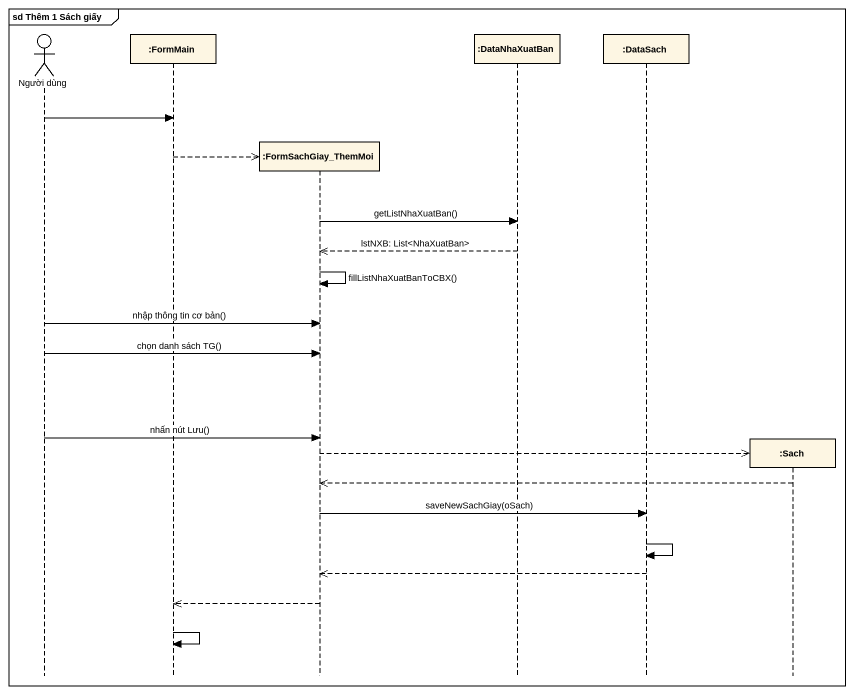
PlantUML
@startuml
mainframe sd Thêm 1 Sách giấy
hide footbox
actor "Người dùng" as Người_dùng
participant ":FormMain" as FormMain
participant ":FormSachGiay_ThemMoi" as FormSachGiay_ThemMoi
participant ":DataNhaXuatBan" as DataNhaXuatBan
participant ":DataSach" as DataSach
participant ":Sach" as Sach

Người_dùng -> FormMain
FormMain -->> FormSachGiay_ThemMoi **
FormSachGiay_ThemMoi -> DataNhaXuatBan : getListNhaXuatBan()
DataNhaXuatBan -->> FormSachGiay_ThemMoi : lstNXB: List<NhaXuatBan>
FormSachGiay_ThemMoi -> FormSachGiay_ThemMoi : fillListNhaXuatBanToCBX()
Người_dùng -> FormSachGiay_ThemMoi : nhập thông tin cơ bản()
Người_dùng -> FormSachGiay_ThemMoi : chọn danh sách TG()
Người_dùng -> FormSachGiay_ThemMoi : nhấn nút Lưu()
FormSachGiay_ThemMoi -->> Sach **
Sach -->> FormSachGiay_ThemMoi
FormSachGiay_ThemMoi -> DataSach : saveNewSachGiay(oSach)
DataSach -> DataSach
DataSach -->> FormSachGiay_ThemMoi
FormSachGiay_ThemMoi -->> FormMain
FormMain -> FormMain
@enduml
